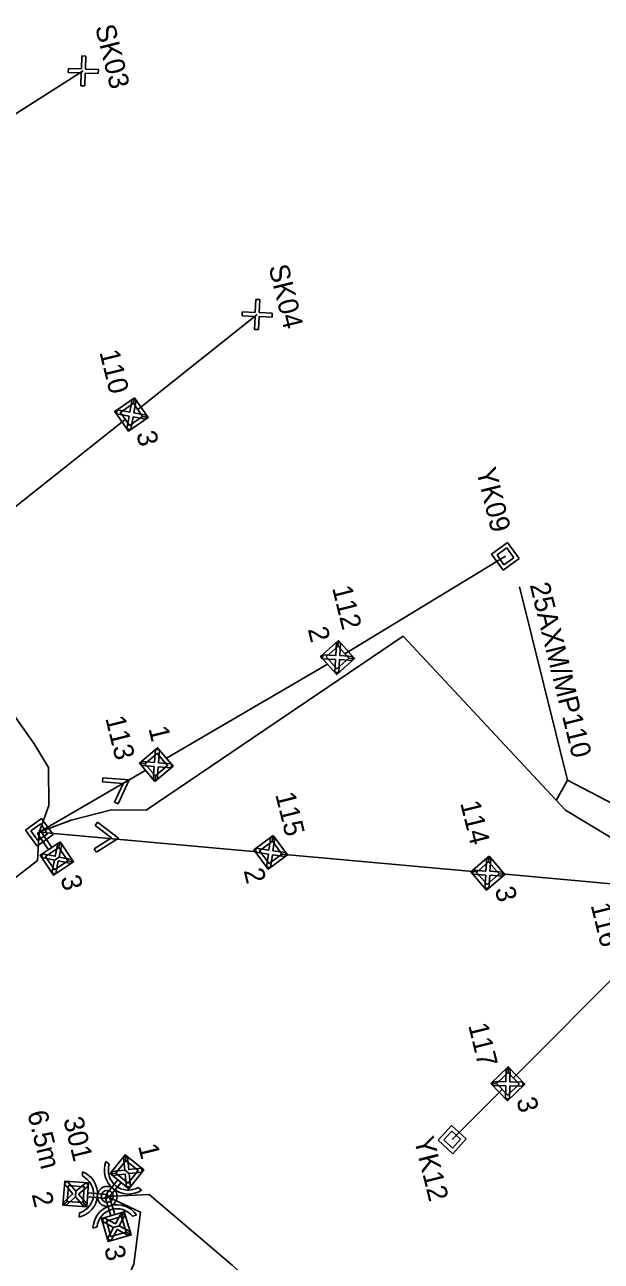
# Model space of a CAD drawing. Extents: x 25495970 to 25498664, y 6668915 to 6672197.
# Drawn here: x 25496118.5 to 25496161.8, y 6671912.1 to 6672004.9 of the extents above; entities that cross this region are included whole.
import ezdxf

# ---------------------------------------------------------------- set-up
doc = ezdxf.new("R2010")
doc.units = 0
for name, color, linetype in [('Arkki', 7, 'Continuous'), ('KAAPELI', 7, 'Continuous'), ('MUU_UV-SUUNNITELMASYMBOLI', 7, 'Continuous'), ('POIKKILEIKKAUS', 7, 'Continuous'), ('RIPUSTUSVAIJERI', 7, 'Continuous'), ('TEKSTI_SUUNNITELMA-ALUE', 7, 'Continuous'), ('VALAISIN', 7, 'Continuous')]:
    doc.layers.add(name, color=color, linetype=linetype)

msp = doc.modelspace()

# ---------------------------------------------------------------- linework, layer by layer
at = {"layer": 'Arkki'}
for p, q in [((25496112.668, 6671994.996), (25496122.879, 6672001.469)), ((25496135.942, 6671983.19), (25496126.972, 6671976.064)), ((25496126.028, 6671975.315), (25496116.305, 6671967.591)), ((25496154.594, 6671965.04), (25496142.526, 6671957.708)), ((25496141.234, 6671956.946), (25496129.119, 6671949.892)), ((25496127.574, 6671948.992), (25496119.57, 6671944.326)), ((25496119.571, 6671944.326), (25496135.929, 6671942.857)), ((25496138.01, 6671942.66), (25496152.419, 6671941.37)), ((25496154.339, 6671941.198), (25496169.29, 6671939.86)), ((25496163.661, 6671934.386), (25496155.199, 6671925.886)), ((25496154.35, 6671925.033), (25496150.599, 6671921.265))]:
    msp.add_line(p, q, dxfattribs=at)
at = {"layer": 'KAAPELI'}
for p, q in [((25496122.735, 6672001.624), (25496122.77, 6672002.599)), ((25496122.77, 6672002.599), (25496123.069, 6672002.588)), ((25496123.069, 6672002.588), (25496123.035, 6672001.614)), ((25496121.75, 6672001.359), (25496121.76, 6672001.659)), ((25496121.76, 6672001.659), (25496122.735, 6672001.624)), ((25496123.035, 6672001.614), (25496124.009, 6672001.579)), ((25496124.009, 6672001.579), (25496123.998, 6672001.279)), ((25496122.724, 6672001.325), (25496121.75, 6672001.359)), ((25496122.689, 6672000.35), (25496122.724, 6672001.325)), ((25496123.024, 6672001.314), (25496122.989, 6672000.339)), ((25496123.998, 6672001.279), (25496123.024, 6672001.314)), ((25496122.989, 6672000.339), (25496122.689, 6672000.35)), ((25496135.798, 6671983.345), (25496135.833, 6671984.319)), ((25496135.833, 6671984.319), (25496136.132, 6671984.309)), ((25496136.132, 6671984.309), (25496136.098, 6671983.334)), ((25496134.813, 6671983.08), (25496134.823, 6671983.38)), ((25496135.787, 6671983.045), (25496134.813, 6671983.08)), ((25496134.823, 6671983.38), (25496135.798, 6671983.345)), ((25496135.752, 6671982.071), (25496135.787, 6671983.045)), ((25496136.087, 6671983.034), (25496136.052, 6671982.06)), ((25496137.061, 6671982.999), (25496136.087, 6671983.034)), ((25496136.098, 6671983.334), (25496137.072, 6671983.299)), ((25496137.072, 6671983.299), (25496137.061, 6671982.999)), ((25496136.052, 6671982.06), (25496135.752, 6671982.071)), ((25496124.33, 6671948.105), (25496124.352, 6671948.404)), ((25496125.866, 6671947.991), (25496124.33, 6671948.105)), ((25496124.352, 6671948.404), (25496126.316, 6671948.258)), ((25496125.233, 6671946.586), (25496125.866, 6671947.991)), ((25496126.315, 6671948.258), (25496125.507, 6671946.463)), ((25496125.507, 6671946.463), (25496125.233, 6671946.586)), ((25496123.763, 6671944.841), (25496123.945, 6671945.08)), ((25496124.99, 6671943.91), (25496123.763, 6671944.841)), ((25496123.945, 6671945.08), (25496125.513, 6671943.89)), ((25496123.696, 6671943.075), (25496124.99, 6671943.91)), ((25496125.513, 6671943.89), (25496123.858, 6671942.823)), ((25496123.858, 6671942.823), (25496123.696, 6671943.075)), ((25496122.806, 6671918.533), (25496122.83, 6671918.851)), ((25496124.58, 6671919.611), (25496124.829, 6671919.411)), ((25496126.998, 6671917.664), (25496127.246, 6671917.464)), ((25496122.576, 6671915.438), (25496122.6, 6671915.756)), ((25496126.883, 6671915.601), (25496126.578, 6671915.508)), ((25496123.912, 6671914.704), (25496123.606, 6671914.612))]:
    msp.add_line(p, q, dxfattribs=at)
for centre, radius, start, end in [((25496122.147, 6671917.186), 1.8, 283.81543, 67.69223), ((25496126.263, 6671918.972), 1.8, 159.21554, 303.09233), ((25496126.263, 6671918.972), 1.5, 162.99587, 299.312), ((25496122.147, 6671917.186), 1.5, 287.59576, 63.9119), ((25496125.406, 6671914.572), 1.8, 34.84894, 178.72573), ((25496125.406, 6671914.572), 1.5, 38.62927, 174.9454)]:
    msp.add_arc(centre, radius, start, end, dxfattribs=at)
at = {"layer": 'MUU_UV-SUUNNITELMASYMBOLI'}
for p, q in [((25496153.547, 6671965.212), (25496154.766, 6671966.086)), ((25496154.421, 6671963.993), (25496153.547, 6671965.212)), ((25496153.966, 6671965.143), (25496154.697, 6671965.668)), ((25496154.697, 6671965.668), (25496155.222, 6671964.936)), ((25496154.766, 6671966.086), (25496155.64, 6671964.867)), ((25496154.49, 6671964.412), (25496153.966, 6671965.143)), ((25496155.64, 6671964.867), (25496154.421, 6671963.993)), ((25496155.222, 6671964.936), (25496154.49, 6671964.412)), ((25496118.525, 6671944.498), (25496119.744, 6671945.372)), ((25496118.943, 6671944.429), (25496119.675, 6671944.954)), ((25496119.675, 6671944.954), (25496120.199, 6671944.222)), ((25496119.744, 6671945.372), (25496120.618, 6671944.153)), ((25496119.399, 6671943.279), (25496118.525, 6671944.498)), ((25496119.468, 6671943.698), (25496118.943, 6671944.429)), ((25496120.618, 6671944.153), (25496119.399, 6671943.279)), ((25496120.199, 6671944.222), (25496119.468, 6671943.698)), ((25496149.539, 6671921.214), (25496150.548, 6671922.325)), ((25496149.963, 6671921.235), (25496150.568, 6671921.901)), ((25496150.548, 6671922.325), (25496151.658, 6671921.316)), ((25496150.568, 6671921.901), (25496151.234, 6671921.296)), ((25496150.65, 6671920.206), (25496149.539, 6671921.214)), ((25496150.629, 6671920.629), (25496149.963, 6671921.235)), ((25496151.234, 6671921.296), (25496150.629, 6671920.629)), ((25496151.658, 6671921.316), (25496150.65, 6671920.206))]:
    msp.add_line(p, q, dxfattribs=at)
for radius in [0.75, 0.45]:
    msp.add_circle((25496124.674, 6671916.998), radius, dxfattribs=at)
at = {"layer": 'POIKKILEIKKAUS'}
for points in [[(25496119.571, 6671944.326), (25496120.278, 6671946.343), (25496120.251, 6671949.179), (25496119.193, 6671950.978), (25496111.965, 6671961.157), (25496108.607, 6671961.617)], [(25496119.571, 6671944.326), (25496121.954, 6671945.242), (25496124.999, 6671946.008), (25496127.59, 6671945.988), (25496146.91, 6671959.042), (25496159.103, 6671945.982), (25496164.229, 6671942.899), (25496164.229, 6671942.899), (25496166.366, 6671941.342), (25496169.29, 6671939.86)], [(25496104.571, 6671934.994), (25496106.693, 6671933.379), (25496109.453, 6671932.246), (25496112.257, 6671933.062), (25496114.687, 6671938.523), (25496119.438, 6671942.201), (25496119.571, 6671944.326)], [(25496117.301, 6671906.501), (25496118.839, 6671906.913), (25496123.165, 6671904.345), (25496126.674, 6671911.902), (25496127.172, 6671915.82), (25496124.674, 6671916.998)], [(25496124.674, 6671916.998), (25496127.833, 6671917.135), (25496134.052, 6671911.845), (25496147.616, 6671899.661), (25496147.368, 6671897.16)]]:
    msp.add_lwpolyline(points, dxfattribs=at)
at = {"layer": 'TEKSTI_SUUNNITELMA-ALUE'}
for p, q in [((25496126.379, 6671975.864), (25496126.55, 6671976.823)), ((25496126.55, 6671976.823), (25496126.845, 6671976.771)), ((25496126.845, 6671976.771), (25496126.674, 6671975.811)), ((25496125.366, 6671975.74), (25496125.419, 6671976.035)), ((25496126.326, 6671975.568), (25496125.366, 6671975.74)), ((25496125.419, 6671976.035), (25496126.379, 6671975.864)), ((25496126.154, 6671974.608), (25496126.326, 6671975.568)), ((25496126.621, 6671975.515), (25496126.45, 6671974.556)), ((25496127.581, 6671975.344), (25496126.621, 6671975.515)), ((25496126.674, 6671975.811), (25496127.634, 6671975.639)), ((25496127.634, 6671975.639), (25496127.581, 6671975.344)), ((25496126.45, 6671974.556), (25496126.154, 6671974.608)), ((25496141.844, 6671957.6), (25496141.897, 6671958.573)), ((25496141.897, 6671958.573), (25496142.196, 6671958.557)), ((25496142.196, 6671958.557), (25496142.144, 6671957.584)), ((25496140.855, 6671957.352), (25496140.871, 6671957.652)), ((25496141.828, 6671957.3), (25496140.855, 6671957.352)), ((25496140.871, 6671957.652), (25496141.844, 6671957.6)), ((25496141.776, 6671956.327), (25496141.828, 6671957.3)), ((25496142.128, 6671957.284), (25496142.076, 6671956.311)), ((25496143.102, 6671957.232), (25496142.128, 6671957.284)), ((25496142.144, 6671957.584), (25496143.118, 6671957.532)), ((25496143.118, 6671957.532), (25496143.102, 6671957.232)), ((25496142.076, 6671956.311), (25496141.776, 6671956.327)), ((25496128.224, 6671949.565), (25496128.303, 6671950.537)), ((25496128.303, 6671950.537), (25496128.602, 6671950.512)), ((25496128.602, 6671950.512), (25496128.523, 6671949.541)), ((25496127.228, 6671949.345), (25496127.252, 6671949.644)), ((25496127.252, 6671949.644), (25496128.224, 6671949.565)), ((25496128.523, 6671949.541), (25496129.495, 6671949.461)), ((25496129.495, 6671949.461), (25496129.47, 6671949.162)), ((25496128.199, 6671949.266), (25496127.228, 6671949.345)), ((25496128.12, 6671948.294), (25496128.199, 6671949.266)), ((25496128.498, 6671949.242), (25496128.419, 6671948.27)), ((25496129.47, 6671949.162), (25496128.498, 6671949.242)), ((25496128.419, 6671948.27), (25496128.12, 6671948.294)), ((25496136.832, 6671942.987), (25496136.976, 6671943.952)), ((25496136.976, 6671943.952), (25496137.273, 6671943.907)), ((25496137.273, 6671943.907), (25496137.129, 6671942.943)), ((25496135.824, 6671942.834), (25496135.868, 6671943.131)), ((25496135.868, 6671943.131), (25496136.832, 6671942.987)), ((25496137.129, 6671942.943), (25496138.093, 6671942.799)), ((25496136.788, 6671942.691), (25496135.824, 6671942.834)), ((25496136.644, 6671941.726), (25496136.788, 6671942.691)), ((25496137.085, 6671942.646), (25496136.941, 6671941.682)), ((25496138.049, 6671942.502), (25496137.085, 6671942.646)), ((25496138.093, 6671942.799), (25496138.049, 6671942.502)), ((25496153.138, 6671941.421), (25496153.207, 6671942.393)), ((25496153.207, 6671942.393), (25496153.507, 6671942.372)), ((25496153.507, 6671942.372), (25496153.437, 6671941.399)), ((25496136.941, 6671941.682), (25496136.644, 6671941.726)), ((25496152.144, 6671941.191), (25496152.166, 6671941.49)), ((25496153.117, 6671941.121), (25496152.144, 6671941.191)), ((25496152.166, 6671941.49), (25496153.138, 6671941.421)), ((25496153.048, 6671940.149), (25496153.117, 6671941.121)), ((25496153.416, 6671941.1), (25496153.347, 6671940.127)), ((25496154.389, 6671941.031), (25496153.416, 6671941.1)), ((25496153.437, 6671941.399), (25496154.41, 6671941.33)), ((25496154.41, 6671941.33), (25496154.389, 6671941.031)), ((25496153.347, 6671940.127), (25496153.048, 6671940.149)), ((25496154.637, 6671925.603), (25496154.656, 6671926.578)), ((25496154.656, 6671926.578), (25496154.956, 6671926.572)), ((25496154.956, 6671926.572), (25496154.937, 6671925.597)), ((25496153.656, 6671925.322), (25496153.662, 6671925.622)), ((25496154.631, 6671925.303), (25496153.656, 6671925.322)), ((25496153.662, 6671925.622), (25496154.637, 6671925.603)), ((25496154.611, 6671924.328), (25496154.631, 6671925.303)), ((25496154.931, 6671925.297), (25496154.911, 6671924.322)), ((25496155.905, 6671925.278), (25496154.931, 6671925.297)), ((25496154.937, 6671925.597), (25496155.911, 6671925.578)), ((25496155.911, 6671925.578), (25496155.905, 6671925.278)), ((25496154.911, 6671924.322), (25496154.611, 6671924.328))]:
    msp.add_line(p, q, dxfattribs=at)
for points in [[(25496126.724, 6671976.945), (25496125.245, 6671975.914), (25496126.276, 6671974.434), (25496127.755, 6671975.465), (25496127.337, 6671975.54), (25496126.35, 6671974.852), (25496125.662, 6671975.839), (25496126.65, 6671976.527)], [(25496126.724, 6671976.945), (25496126.65, 6671976.527), (25496127.337, 6671975.54), (25496127.755, 6671975.465)], [(25496125.366, 6671975.74), (25496125.245, 6671975.914), (25496125.419, 6671976.035)], [(25496142.055, 6671958.715), (25496140.713, 6671957.51), (25496141.918, 6671956.169), (25496143.259, 6671957.374), (25496142.836, 6671957.396), (25496141.941, 6671956.592), (25496141.137, 6671957.487), (25496142.032, 6671958.291)], [(25496142.055, 6671958.715), (25496142.032, 6671958.291), (25496142.836, 6671957.396), (25496143.259, 6671957.374)], [(25496140.855, 6671957.352), (25496140.713, 6671957.51), (25496140.871, 6671957.652)], [(25496128.257, 6671948.133), (25496129.632, 6671949.3), (25496128.465, 6671950.674), (25496127.09, 6671949.507), (25496127.513, 6671949.473), (25496128.43, 6671950.251), (25496129.209, 6671949.334), (25496128.292, 6671948.555)], [(25496128.257, 6671948.133), (25496128.292, 6671948.555), (25496127.513, 6671949.473), (25496127.09, 6671949.507)], [(25496129.495, 6671949.461), (25496129.632, 6671949.3), (25496129.47, 6671949.162)], [(25496119.696, 6671944.409), (25496120.51, 6671943.186), (25496120.26, 6671943.02), (25496119.446, 6671944.243)], [(25496137.147, 6671944.078), (25496135.698, 6671943.005), (25496136.77, 6671941.556), (25496138.22, 6671942.629), (25496137.8, 6671942.691), (25496136.833, 6671941.975), (25496136.117, 6671942.942), (25496137.084, 6671943.658)], [(25496137.147, 6671944.078), (25496137.084, 6671943.658), (25496137.8, 6671942.691), (25496138.22, 6671942.629)], [(25496121.135, 6671943.602), (25496119.634, 6671942.604), (25496120.632, 6671941.102), (25496122.134, 6671942.101), (25496121.718, 6671942.185), (25496120.716, 6671941.518), (25496120.05, 6671942.52), (25496121.052, 6671943.186)], [(25496121.253, 6671943.426), (25496120.959, 6671943.485), (25496120.766, 6671942.529), (25496119.811, 6671942.721), (25496119.751, 6671942.427), (25496120.707, 6671942.235), (25496121.061, 6671942.47)], [(25496121.052, 6671943.186), (25496121.718, 6671942.185), (25496122.134, 6671942.101), (25496121.135, 6671943.602)], [(25496135.824, 6671942.834), (25496135.698, 6671943.005), (25496135.868, 6671943.131)], [(25496122.016, 6671942.278), (25496121.957, 6671941.984), (25496121.001, 6671942.176), (25496120.809, 6671941.22), (25496120.515, 6671941.279), (25496120.707, 6671942.235), (25496121.061, 6671942.47)], [(25496153.368, 6671942.532), (25496152.005, 6671941.351), (25496153.187, 6671939.988), (25496154.549, 6671941.17), (25496154.126, 6671941.2), (25496153.217, 6671940.412), (25496152.429, 6671941.321), (25496153.338, 6671942.109)], [(25496153.368, 6671942.532), (25496153.338, 6671942.109), (25496154.126, 6671941.2), (25496154.549, 6671941.17)], [(25496152.144, 6671941.191), (25496152.005, 6671941.351), (25496152.166, 6671941.49)], [(25496153.509, 6671925.475), (25496154.759, 6671924.175), (25496156.058, 6671925.425), (25496154.809, 6671926.725), (25496154.8, 6671926.301), (25496155.634, 6671925.433), (25496154.767, 6671924.6), (25496153.933, 6671925.467)], [(25496153.509, 6671925.475), (25496153.933, 6671925.467), (25496154.8, 6671926.301), (25496154.809, 6671926.725)], [(25496154.911, 6671924.322), (25496154.759, 6671924.175), (25496154.611, 6671924.328)], [(25496124.893, 6671918.707), (25496126.297, 6671917.576), (25496127.428, 6671918.981), (25496126.024, 6671920.112), (25496126.069, 6671919.69), (25496127.006, 6671918.935), (25496126.252, 6671917.998), (25496125.315, 6671918.753)], [(25496125.315, 6671918.753), (25496126.069, 6671919.69), (25496126.024, 6671920.112), (25496124.893, 6671918.707)], [(25496125.891, 6671919.946), (25496126.189, 6671919.979), (25496126.293, 6671919.009), (25496127.263, 6671919.114), (25496127.295, 6671918.816), (25496126.326, 6671918.711), (25496125.995, 6671918.977)], [(25496125.026, 6671918.873), (25496125.058, 6671918.574), (25496126.027, 6671918.679), (25496126.132, 6671917.709), (25496126.43, 6671917.742), (25496126.326, 6671918.711), (25496125.995, 6671918.977)], [(25496123.143, 6671916.208), (25496123.276, 6671918.006), (25496121.478, 6671918.14), (25496121.344, 6671916.341), (25496121.666, 6671916.618), (25496121.755, 6671917.818), (25496122.955, 6671917.729), (25496122.866, 6671916.529)], [(25496121.556, 6671916.326), (25496121.36, 6671916.553), (25496122.099, 6671917.189), (25496121.462, 6671917.928), (25496121.69, 6671918.124), (25496122.326, 6671917.385), (25496122.295, 6671916.962)], [(25496122.931, 6671916.224), (25496123.158, 6671916.419), (25496122.522, 6671917.158), (25496123.26, 6671917.794), (25496123.065, 6671918.022), (25496122.326, 6671917.385), (25496122.295, 6671916.962)], [(25496124.557, 6671917.092), (25496125.478, 6671918.236), (25496125.712, 6671918.048), (25496124.791, 6671916.904)], [(25496124.663, 6671916.849), (25496123.198, 6671916.957), (25496123.22, 6671917.257), (25496124.685, 6671917.148)], [(25496124.817, 6671917.042), (25496125.242, 6671915.636), (25496124.954, 6671915.549), (25496124.53, 6671916.955)], [(25496122.866, 6671916.529), (25496121.666, 6671916.618), (25496121.344, 6671916.341), (25496123.143, 6671916.208)], [(25496125.961, 6671915.853), (25496124.235, 6671915.332), (25496124.756, 6671913.606), (25496126.482, 6671914.126), (25496126.108, 6671914.327), (25496124.956, 6671913.98), (25496124.609, 6671915.131), (25496125.76, 6671915.479)], [(25496126.022, 6671915.65), (25496125.758, 6671915.791), (25496125.297, 6671914.932), (25496124.438, 6671915.393), (25496124.296, 6671915.129), (25496125.155, 6671914.668), (25496125.561, 6671914.79)], [(25496125.76, 6671915.479), (25496126.108, 6671914.327), (25496126.482, 6671914.126), (25496125.961, 6671915.853)], [(25496126.421, 6671914.33), (25496126.279, 6671914.065), (25496125.42, 6671914.526), (25496124.959, 6671913.667), (25496124.694, 6671913.809), (25496125.155, 6671914.668), (25496125.561, 6671914.79)]]:
    msp.add_lwpolyline(points, close=True, dxfattribs=at)
at = {"layer": 'VALAISIN'}
msp.add_line((25496159.263, 6671948.231), (25496158.42, 6671946.714), dxfattribs=at)
msp.add_lwpolyline([(25496155.667, 6671962.757), (25496159.263, 6671948.231), (25496163.823, 6671945.856)], dxfattribs=at)

# ---------------------------------------------------------------- texts
at = {"layer": 'RIPUSTUSVAIJERI'}
for s, rotation, p in [('SK03', 283.90791, (25496123.757, 6672004.772)), ('SK04', 283.90791, (25496136.792, 6671986.758)), ('110', 283.90791, (25496124.08, 6671980.371)), ('3', 283.90791, (25496126.848, 6671974.263)), ('YK09', 283.90791, (25496152.387, 6671971.495)), ('112', 283.90791, (25496141.565, 6671962.67)), ('25AXM/MP110', 283.87184, (25496156.415, 6671962.901)), ('2', 283.90791, (25496139.739, 6671959.57)), ('113', 283.90791, (25496124.523, 6671952.893)), ('1', 283.90791, (25496127.765, 6671952.118)), ('115', 283.90791, (25496137.296, 6671947.163)), ('114', 283.90791, (25496151.194, 6671946.525)), ('3', 283.90791, (25496121.156, 6671940.926)), ('2', 283.90791, (25496134.92, 6671941.454)), ('3', 283.90791, (25496153.789, 6671940.068)), ('116', 283.90791, (25496160.996, 6671938.857)), ('117', 283.90791, (25496151.792, 6671929.842)), ('3', 283.90791, (25496155.412, 6671924.261)), ('6.5m', 283.90791, (25496118.665, 6671923.263)), ('301', 283.90791, (25496121.363, 6671922.778)), ('YK12', 283.90791, (25496147.716, 6671921.289)), ('1', 283.90791, (25496126.983, 6671920.78)), ('2', 283.90791, (25496118.99, 6671917.153)), ('3', 283.90791, (25496124.434, 6671913.126))]:
    msp.add_text(s, height=1.5, rotation=rotation, dxfattribs=at).set_placement(p)

doc.saveas('drawing.dxf')
